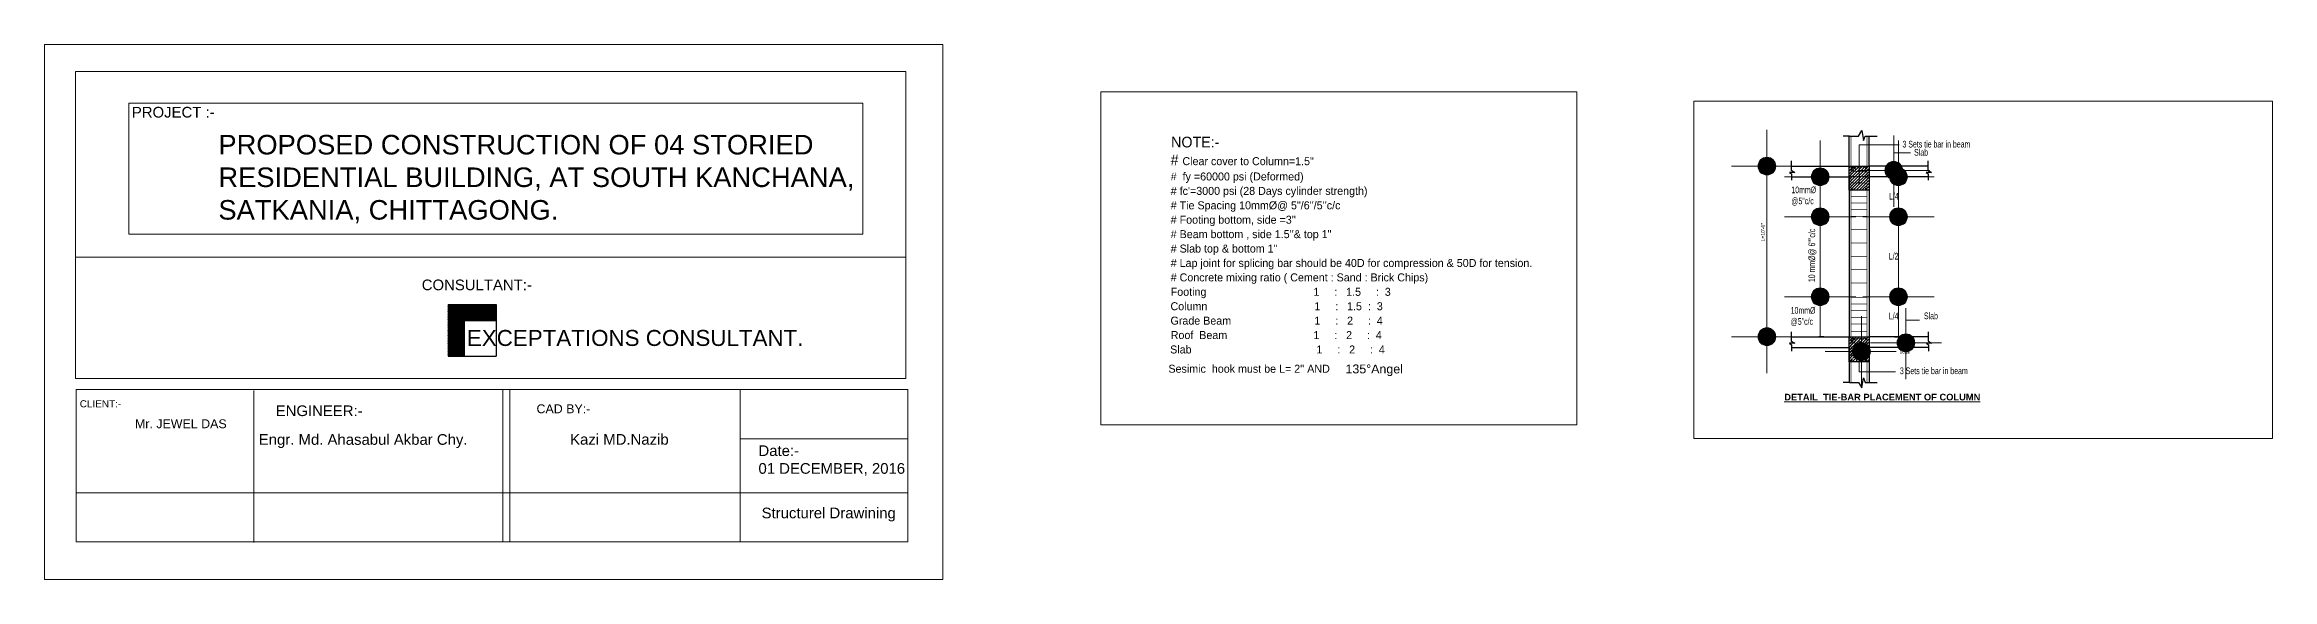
# Model space of a CAD drawing. Header units: inches. Extents: x -163735 to 106394, y -4543 to 35159.
# Drawn here: x -55982 to -53476, y 15004 to 15606 of the extents above; entities that cross this region are included whole.
import ezdxf

# ---------------------------------------------------------------- set-up
doc = ezdxf.new("R2010")
doc.units = ezdxf.units.IN
doc.header["$MEASUREMENT"] = 0
doc.layers.add('co', color=1, linetype='Continuous')
for name, color, linetype, lineweight in [('column', 50, 'Continuous', 30), ('Concrete outline', 7, 'Continuous', 30), ('DIM-1', 8, 'Continuous', 15), ('Dimen', 252, 'Continuous', 13), ('Dimenson', 16, 'Continuous', 9), ('HATCH-WALL', 8, 'Continuous', 13), ('Rod', 32, 'Continuous', 40), ('SLAB ROD', 26, 'Continuous', 30), ('Text', 34, 'Continuous', 25), ('TEXT_TITLE BOX', 7, 'Continuous', 13), ('wall', 7, 'Continuous', 15)]:
    doc.layers.add(name, color=color, linetype=linetype, lineweight=lineweight)
doc.styles.add('ARIAL', font='arial.ttf')
doc.styles.add('CTG', font='framd.ttf', dxfattribs={"height": 12})
doc.styles.add('ROMAND', font='ARIALN.TTF', dxfattribs={"height": 9})
doc.styles.add('RS6', font='times.ttf', dxfattribs={"width": 0.6})
doc.styles.get("Standard").update_dxf_attribs({"font": 'times.ttf'})
doc.styles.add('style1', font='swissbo.ttf')
doc.dimstyles.new('DIM-1', dxfattribs={"dimtxt": 8, "dimasz": 1, "dimexe": 5, "dimexo": 3, "dimgap": 0.09, "dimtad": 1, "dimdec": 0, "dimzin": 0, "dimdsep": 46, "dimlunit": 4, "dimtxsty": 'Standard', "dimblk": 'DIM-1', "dimcen": 0.09, "dimdle": 5, "dimse1": 1, "dimse2": 1, "dimclrd": 256, "dimclre": 256, "dimadec": 0, "dimazin": 0, "dimtfac": 1, "dimtdec": 0, "dimtofl": 0, "dimtmove": 0, "dimatfit": 3, "dimldrblk": 'DIM-1', "dimfxl": 1, "dimtolj": 1, "dimtzin": 0, "dimlwd": -1, "dimarcsym": 0})

# ---------------------------------------------------------------- blocks, each defined once
blk = doc.blocks.new('DIM-1')
at = {"layer": 'DIM-1', "linetype": 'ByBlock', "lineweight": 9, "ltscale": 12000}
h = blk.add_hatch(color=256, dxfattribs=at)
h.paths.add_polyline_path([(1, 0, 0.4142135623730951), (0, 1), (0, 0)])
h.paths.add_polyline_path([(0, 0), (0, 1, 0.4142135623730951), (-1, 0)])
h.paths.add_polyline_path([(-1, 0, 0.4142135623730951), (0, -1), (0, 0)])
h.paths.add_polyline_path([(0, 0), (0, -1, 0.4142135623730951), (1, 0)])
blk.add_hatch(color=256, dxfattribs=at).paths.add_polyline_path([(-1, 0, 0.4142135623730951), (0, -1), (0, 0)])
for p, q in [((0, -4), (0, 4)), ((4.089287767536007, 0), (-3.910712232463993, 0))]:
    blk.add_line(p, q, dxfattribs=at)
blk.add_circle((0, 0), 1, dxfattribs=at)

msp = doc.modelspace()

# ---------------------------------------------------------------- hatches: boundary and pattern name
h = msp.add_hatch()
h.set_pattern_fill('NET3', color=256, scale=12, angle=-1.272221872585407e-14, style=0)
h.set_pattern_definition([(360, (-149716.0753832906, -6575.094121284783), (3.673819061467132e-16, 1.5), []), (59.99999999999997, (-149716.0753832906, -6575.094121284783), (-1.299038105676658, 0.7500000000000003), []), (120, (-149716.0753832906, -6575.094121284783), (-1.299038105676658, -0.7499999999999993), [])])
h.paths.add_polyline_path([(-55474.16640160978, 15313.61170403659), (-55528.16640160978, 15313.61170403659), (-55528.16640160978, 15255.46187229455), (-55510.16640160978, 15255.46187229455), (-55510.16640160978, 15295.61170403659), (-55474.16640160978, 15295.61170403659)])
at = {"layer": 'HATCH-WALL'}
h = msp.add_hatch(dxfattribs=at)
h.set_pattern_fill('ANSI31', color=256, scale=18.75, angle=-1.272221872585407e-14, style=0)
h.set_pattern_definition([(44.99999999999999, (-65797.74475082709, 8835.738612301026), (-1.65728151840597, 1.657281518405971), [])])
h.paths.add_polyline_path([(-53941.28231650946, 15463.39303678007, -0.4234768809878725), (-53940.84161127017, 15463.70270318508), (-53940.84914265911, 15468.40000802498), (-53950.02136707766, 15468.40000802498), (-53950.02136707766, 15463.39303678007)])
h.paths.add_polyline_path([(-53949.0207607927, 15466.90216585141, -1), (-53947.7422067302, 15466.90216585141, -1)], flags=16)
h.paths.add_polyline_path([(-53932.02136707766, 15463.39303678007), (-53932.02136707766, 15468.40000802498), (-53940.84914265911, 15468.40000802498), (-53940.84161127017, 15463.70270318508, -0.3162029788239944), (-53940.54155580833, 15463.39303678007)])
h.paths.add_polyline_path([(-53934.57623406104, 15467.44040968065, -1), (-53933.29767999855, 15467.44040968065, -1)], flags=16)
h.paths.add_polyline_path([(-53932.02136707766, 15468.40000802498), (-53932.02136707766, 15469.27371845752), (-53940.85054351627, 15469.27371845752), (-53940.84914265911, 15468.40000802498)])
h.paths.add_polyline_path([(-53940.84914265911, 15468.40000802498), (-53940.85054351627, 15469.27371845752), (-53950.02136707766, 15469.27371845752), (-53950.02136707766, 15468.40000802498)])
h.paths.add_polyline_path([(-53952.27136707766, 15442.12490377536), (-53950.02136707766, 15442.12490377536), (-53950.02136707766, 15469.27371845752), (-53952.27136707766, 15469.27371845752)])
h.paths.add_polyline_path([(-53932.02136707766, 15442.12490377536), (-53932.02136707766, 15442.80999941329), (-53950.02136707766, 15442.80999941329), (-53950.02136707766, 15442.12490377536)])
h.paths.add_polyline_path([(-53932.02136707766, 15442.80999941329), (-53932.02136707766, 15450.30999941329), (-53940.44618773794, 15450.30999941329, -1.079534592399445), (-53941.19399676876, 15450.30999941329), (-53950.02136707766, 15450.30999941329), (-53950.02136707766, 15442.80999941329)])
h.paths.add_polyline_path([(-53947.73770935902, 15444.075054613, -1), (-53949.01626342151, 15444.075054613, -1)], flags=16)
h.paths.add_polyline_path([(-53932.83857796322, 15444.07502468442, 1), (-53934.11713202571, 15444.07502468442, 1)], flags=16)
h.paths.add_polyline_path([(-53929.77136707766, 15469.27371845752), (-53932.02136707766, 15469.27371845752), (-53932.02136707766, 15442.12490377536), (-53929.77136707766, 15442.12490377536)])
h.paths.add_polyline_path([(-53932.02136707766, 15457.95606976711), (-53932.02136707766, 15463.39303678007), (-53940.54155580833, 15463.39303678007, -0.03930195875492669), (-53940.5369361589, 15463.33435632407, -0.3590732398468169), (-53940.84043046233, 15462.96623686606), (-53940.83281752579, 15458.21807103908, -0.2755879596620257), (-53940.55180735518, 15457.95606976711)])
h.paths.add_polyline_path([(-53940.55180735518, 15457.95606976711, -0.0707589431842194), (-53940.5369361589, 15457.8515123918, -0.3523336537217983), (-53940.8316424974, 15457.48520933705), (-53940.82069350604, 15450.65635607265, -0.3924560031367276), (-53940.44618773794, 15450.30999941329), (-53932.02136707766, 15450.3099994133), (-53932.02136707766, 15457.95606976711)])
h.paths.add_polyline_path([(-53950.02136707766, 15457.95606976711), (-53950.02136707766, 15450.30999941329), (-53941.19399676876, 15450.30999941329, -0.391531148617562), (-53940.82069350604, 15450.65635607264), (-53940.8316424974, 15457.48520933705, -0.4789249638913852), (-53941.2869361589, 15457.8515123918, -0.0707589431842194), (-53941.27206496261, 15457.95606976711)])
h.paths.add_polyline_path([(-53950.02136707766, 15463.39303678007), (-53950.02136707766, 15457.95606976711), (-53941.27206496261, 15457.95606976711, -0.3938610538279221), (-53940.83281752579, 15458.21807103908), (-53940.84043046233, 15462.96623686606, -0.4715910381881465), (-53941.2869361589, 15463.33435632407, -0.03930195875492669), (-53941.28231650946, 15463.39303678007)])
h = msp.add_hatch(dxfattribs=at)
h.set_pattern_fill('ANSI31', color=256, scale=18.75, angle=-1.272221872585407e-14, style=0)
h.set_pattern_definition([(44.99999999999999, (-65797.74475082709, 8643.738612301026), (-1.65728151840597, 1.657281518405971), [])])
h.paths.add_polyline_path([(-53941.28231650946, 15271.39303678007, -0.4234768809878725), (-53940.84161127017, 15271.70270318508), (-53940.84914265911, 15276.40000802498), (-53950.02136707766, 15276.40000802498), (-53950.02136707766, 15271.39303678007)])
h.paths.add_polyline_path([(-53949.0207607927, 15274.90216585141, -1), (-53947.7422067302, 15274.90216585141, -1)], flags=16)
h.paths.add_polyline_path([(-53932.02136707766, 15271.39303678007), (-53932.02136707766, 15276.40000802498), (-53940.84914265911, 15276.40000802498), (-53940.84161127017, 15271.70270318508, -0.3162029788239944), (-53940.54155580833, 15271.39303678007)])
h.paths.add_polyline_path([(-53934.57623406104, 15275.44040968065, -1), (-53933.29767999855, 15275.44040968065, -1)], flags=16)
h.paths.add_polyline_path([(-53932.02136707766, 15276.40000802498), (-53932.02136707766, 15277.27371845752), (-53940.85054351627, 15277.27371845752), (-53940.84914265911, 15276.40000802498)])
h.paths.add_polyline_path([(-53940.84914265911, 15276.40000802498), (-53940.85054351627, 15277.27371845752), (-53950.02136707766, 15277.27371845752), (-53950.02136707766, 15276.40000802498)])
h.paths.add_polyline_path([(-53952.27136707766, 15250.12490377536), (-53950.02136707766, 15250.12490377536), (-53950.02136707766, 15277.27371845752), (-53952.27136707766, 15277.27371845752)])
h.paths.add_polyline_path([(-53932.02136707766, 15250.12490377536), (-53932.02136707766, 15250.80999941329), (-53950.02136707766, 15250.80999941329), (-53950.02136707766, 15250.12490377536)])
h.paths.add_polyline_path([(-53932.02136707766, 15250.80999941329), (-53932.02136707766, 15258.30999941329), (-53940.44618773794, 15258.30999941329, -1.079534592399445), (-53941.19399676876, 15258.30999941329), (-53950.02136707766, 15258.30999941329), (-53950.02136707766, 15250.80999941329)])
h.paths.add_polyline_path([(-53947.73770935902, 15252.075054613, -1), (-53949.01626342151, 15252.075054613, -1)], flags=16)
h.paths.add_polyline_path([(-53932.83857796322, 15252.07502468442, 1), (-53934.11713202571, 15252.07502468442, 1)], flags=16)
h.paths.add_polyline_path([(-53929.77136707766, 15277.27371845752), (-53932.02136707766, 15277.27371845752), (-53932.02136707766, 15250.12490377536), (-53929.77136707766, 15250.12490377536)])
h.paths.add_polyline_path([(-53932.02136707766, 15265.95606976711), (-53932.02136707766, 15271.39303678007), (-53940.54155580833, 15271.39303678007, -0.03930195875492669), (-53940.5369361589, 15271.33435632407, -0.3590732398468169), (-53940.84043046233, 15270.96623686606), (-53940.83281752579, 15266.21807103908, -0.2755879596620257), (-53940.55180735518, 15265.95606976711)])
h.paths.add_polyline_path([(-53940.55180735518, 15265.95606976711, -0.0707589431842194), (-53940.5369361589, 15265.8515123918, -0.3523336537217983), (-53940.8316424974, 15265.48520933705), (-53940.82069350604, 15258.65635607265, -0.3924560031367276), (-53940.44618773794, 15258.30999941329), (-53932.02136707766, 15258.3099994133), (-53932.02136707766, 15265.95606976711)])
h.paths.add_polyline_path([(-53950.02136707766, 15265.95606976711), (-53950.02136707766, 15258.30999941329), (-53941.19399676876, 15258.30999941329, -0.391531148617562), (-53940.82069350604, 15258.65635607264), (-53940.8316424974, 15265.48520933705, -0.4789249638913852), (-53941.2869361589, 15265.8515123918, -0.0707589431842194), (-53941.27206496261, 15265.95606976711)])
h.paths.add_polyline_path([(-53950.02136707766, 15271.39303678007), (-53950.02136707766, 15265.95606976711), (-53941.27206496261, 15265.95606976711, -0.3938610538279221), (-53940.83281752579, 15266.21807103908), (-53940.84043046233, 15270.96623686606, -0.4715910381881465), (-53941.2869361589, 15271.33435632407, -0.03930195875492669), (-53941.28231650946, 15271.39303678007)])

# ---------------------------------------------------------------- linework, layer by layer
for p, q in [((-55528.16640160978, 15313.61170403659), (-55474.16640160978, 15313.61170403659)), ((-55528.16640160978, 15313.61170403659), (-55528.16640160978, 15255.46187229455)), ((-55474.16640160978, 15313.61170403659), (-55474.16640160978, 15295.61170403659)), ((-55510.16640160978, 15295.61170403659), (-55510.16640160978, 15255.46187229455)), ((-55510.16640160978, 15295.61170403659), (-55474.16640160978, 15295.61170403659)), ((-55474.16640160978, 15295.61170403659), (-55474.16640160978, 15255.46187229455)), ((-55528.16640160978, 15255.46187229455), (-55474.16640160978, 15255.46187229455))]:
    msp.add_line(p, q)
at = {"layer": 'Concrete outline'}
for p, q in [((-53951.85966640704, 15503.15887359681), (-53958.90437425875, 15503.15887359681)), ((-53952.27136707766, 15469.27371845752), (-53952.27136707766, 15503.15887359681)), ((-53951.85966640704, 15503.15887359681), (-53941.8140100483, 15503.15887359681)), ((-53941.8140100483, 15503.15887359681), (-53938.10572364902, 15509.41742060774)), ((-53938.10572364902, 15509.41742060774), (-53936.00973581841, 15498.1460019162)), ((-53936.00973581841, 15498.1460019162), (-53934.23620749576, 15503.15887359681)), ((-53934.23620749576, 15503.15887359681), (-53920.53167120538, 15503.15887359681)), ((-53929.77136707766, 15469.27371845752), (-53929.77136707766, 15503.15887359681)), ((-54013.20622179897, 15462.19036139392), (-54019.13342239974, 15462.19036139392)), ((-54019.13342239974, 15462.19036139392), (-54017.04146942808, 15460.44933288782)), ((-54017.41604260642, 15475.0829902653), (-54017.41604260642, 15464.62780097724)), ((-54017.41604260642, 15469.27371845752), (-53952.27136707766, 15469.27371845752)), ((-54017.41604260642, 15464.62780097724), (-54013.20622179897, 15462.19036139392)), ((-53952.27136707766, 15442.12490377536), (-53952.27136707766, 15469.27371845752)), ((-53952.27136707766, 15469.27371845752), (-53929.77136707766, 15469.27371845752)), ((-53863.76768658262, 15469.27371845752), (-53929.77136707766, 15469.27371845752)), ((-53929.77136707766, 15469.27371845752), (-53929.77136707766, 15442.12490377536)), ((-53865.48506637594, 15462.19036139392), (-53863.39311340428, 15460.44933288782)), ((-53859.55786577518, 15462.19036139392), (-53865.48506637594, 15462.19036139392)), ((-53863.76768658262, 15475.0829902653), (-53863.76768658262, 15464.62780097724)), ((-53863.76768658262, 15464.62780097724), (-53859.55786577518, 15462.19036139392)), ((-54017.04146942808, 15460.44933288782), (-54017.04146942808, 15453.48521940545)), ((-54017.04146942808, 15457.27371845752), (-53952.27136707766, 15457.27371845752)), ((-53980.51126874525, 15457.27371845752), (-53986.13142745678, 15457.27371845752)), ((-53952.27136707766, 15457.27371845752), (-53952.27136707766, 15277.27371845752)), ((-53929.77136707766, 15442.12490377536), (-53952.27136707766, 15442.12490377536)), ((-53863.39311340428, 15457.27371845752), (-53929.77136707766, 15457.27371845752)), ((-53929.77136707766, 15457.27371845752), (-53929.77136707766, 15277.27371845752)), ((-53900.87879943238, 15457.27371845752), (-53895.25864072083, 15457.27371845752)), ((-53863.39311340428, 15460.44933288782), (-53863.39311340428, 15453.48521940545)), ((-54019.13342239974, 15269.86465462398), (-54017.04146942808, 15268.12362611789)), ((-54013.20622179897, 15269.86465462398), (-54019.13342239974, 15269.86465462398)), ((-54017.41604260642, 15282.75728349536), (-54017.41604260642, 15272.30209420731)), ((-54017.41604260642, 15277.27371845752), (-53952.27136707766, 15277.27371845752)), ((-54017.41604260642, 15272.30209420731), (-54013.20622179897, 15269.86465462398)), ((-54017.04146942808, 15268.12362611789), (-54017.04146942808, 15261.15951263553)), ((-54017.04146942808, 15265.27371845752), (-53952.27136707766, 15265.27371845752)), ((-53980.51126874525, 15277.27371845752), (-53986.13142745678, 15277.27371845752)), ((-53952.27136707766, 15248.96734348983), (-53952.27136707766, 15277.27371845752)), ((-53952.27136707766, 15277.27371845752), (-53929.77136707766, 15277.27371845752)), ((-53952.27136707766, 15265.27371845752), (-53952.27136707766, 15225.89518313088)), ((-53863.4898075995, 15277.27371845752), (-53929.77136707766, 15277.27371845752)), ((-53929.77136707766, 15277.27371845752), (-53929.77136707766, 15248.96734348983)), ((-53863.11523442117, 15265.27371845752), (-53929.77136707766, 15265.27371845752)), ((-53929.77136707766, 15265.27371845752), (-53929.77136707766, 15225.89518313088)), ((-53901.26290399251, 15277.27371845752), (-53895.64274528097, 15277.27371845752)), ((-53865.20718739284, 15269.86465462398), (-53863.11523442117, 15268.12362611789)), ((-53859.27998679205, 15269.86465462398), (-53865.20718739284, 15269.86465462398)), ((-53863.4898075995, 15282.75728349536), (-53863.4898075995, 15272.30209420731)), ((-53863.4898075995, 15272.30209420731), (-53859.27998679205, 15269.86465462398)), ((-53863.11523442117, 15268.12362611789), (-53863.11523442117, 15261.15951263553)), ((-53929.77136707766, 15248.96734348983), (-53952.27136707766, 15248.96734348983)), ((-53951.85966640704, 15225.89518313088), (-53958.90437425875, 15225.89518313088)), ((-53951.85966640704, 15225.89518313088), (-53941.8140100483, 15225.89518313088)), ((-53941.8140100483, 15225.89518313088), (-53938.10572364902, 15219.63663611995)), ((-53938.10572364902, 15219.63663611995), (-53936.00973581841, 15230.90805481149)), ((-53936.00973581841, 15230.90805481149), (-53934.23620749576, 15225.89518313088)), ((-53934.23620749576, 15225.89518313088), (-53920.53167120538, 15225.89518313088))]:
    msp.add_line(p, q, dxfattribs=at)
at = {"layer": 'Dimen'}
for p, q in [((-53940.9119361589, 15493.38052251077), (-53895.76991481415, 15493.38052251077)), ((-53940.82009225334, 15450.28135655465), (-53940.9119361589, 15493.38052251077)), ((-54036.57670026486, 15469.27371845752), (-54050.86235792331, 15469.27371845752)), ((-53966.95734856885, 15412.27371845752), (-53993.54237424105, 15412.27371845752)), ((-53980.51126874525, 15412.27371845752), (-53986.13142745678, 15412.27371845752)), ((-53980.45398259735, 15412.27371845752), (-53986.07414130887, 15412.27371845752)), ((-53914.43271960877, 15412.27371845752), (-53887.84769393656, 15412.27371845752)), ((-53900.87879943238, 15412.27371845752), (-53895.25864072084, 15412.27371845752)), ((-53899.37879943238, 15412.27371845752), (-53895.64274528097, 15412.27371845752)), ((-53966.95734856885, 15322.27371845752), (-53993.54237424105, 15322.27371845752)), ((-53980.51126874525, 15322.27371845752), (-53986.13142745678, 15322.27371845752)), ((-53986.0765619531, 15322.27371845752), (-53983.82414130887, 15322.27371845752)), ((-53914.43271960877, 15322.27371845752), (-53887.84769393656, 15322.27371845752)), ((-53901.26290399251, 15322.27371845752), (-53895.64274528097, 15322.27371845752)), ((-53897.51774528097, 15322.27371845752), (-53897.89274528097, 15322.27371845752)), ((-54036.57670026486, 15277.27371845752), (-54050.86235792331, 15277.27371845752)), ((-53940.9119361589, 15274.04404846974), (-53940.9119361589, 15237.59494780813)), ((-53940.9119361589, 15237.59494780813), (-53899.88772703829, 15237.59502187063))]:
    msp.add_line(p, q, dxfattribs=at)
at = {"layer": 'Dimen', "const_width": 1.5}
for points in [[(-53941.2869361589, 15463.33435632407, 1), (-53940.5369361589, 15463.33435632407, 1)], [(-53941.2869361589, 15457.8515123918, 1), (-53940.5369361589, 15457.8515123918, 1)], [(-53941.19509225334, 15450.28135655465, 1), (-53940.44509225334, 15450.28135655465, 1)], [(-53941.2869361589, 15270.13437391562, 1), (-53940.5369361589, 15270.13437391562, 1)], [(-53941.2869361589, 15263.78027935396, 1), (-53940.5369361589, 15263.78027935396, 1)], [(-53941.2869361589, 15256.73177850875, 1), (-53940.5369361589, 15256.73177850875, 1)]]:
    msp.add_lwpolyline(points, format="xyb", close=True, dxfattribs=at)
at = {"layer": 'Dimenson', "color": 4, "linetype": 'ByBlock'}
for p, q in [((-54793.88138158206, 15552.75985607176), (-54258.3184984356, 15552.75985607176)), ((-54793.88138158206, 15177.94977301382), (-54793.88138158206, 15552.75985607176)), ((-54258.3184984356, 15552.75985607176), (-54258.3184984356, 15177.94977301382)), ((-54258.3184984356, 15177.94977301382), (-54793.88138158206, 15177.94977301382))]:
    msp.add_line(p, q, dxfattribs=at)
msp.add_lwpolyline([(-54126.8883088498, 15542.30874329298), (-53476.08821926685, 15542.30874329298), (-53476.08821926685, 15162.80104170869), (-54126.8883088498, 15162.80104170869)], close=True, dxfattribs=at)
at = {"layer": 'Rod', "const_width": 1.5}
for points in [[(-53949.18066841568, 15467.13039436335, 1), (-53948.43066841568, 15467.13039436335, 1)], [(-53933.67487666845, 15467.13802821066, 1), (-53932.92487666845, 15467.13802821066, 1)], [(-53949.04051458852, 15444.04302656701, 1), (-53948.29051458852, 15444.04302656701, 1)], [(-53933.60466795042, 15444.02853976199, 1), (-53932.85466795042, 15444.02853976199, 1)], [(-53949.24069238055, 15274.11812248971, 1), (-53948.49069238055, 15274.11812248971, 1)], [(-53933.82774841071, 15274.20452627409, 1), (-53933.07774841071, 15274.20452627409, 1)], [(-53949.12653363567, 15250.77678699813, 1), (-53948.37653363567, 15250.77678699813, 1)], [(-53933.65648596216, 15250.83914127785, 1), (-53932.90648596216, 15250.83914127785, 1)]]:
    msp.add_lwpolyline(points, format="xyb", close=True, dxfattribs=at)
at = {"layer": 'Rod', "const_width": 0.75}
msp.add_lwpolyline([(-53950.02136707766, 15249.57411600673), (-53932.02136707766, 15249.57411600673)], dxfattribs=at)
at = {"layer": 'SLAB ROD'}
for p, q in [((-53946.14338471196, 15462.94963715477), (-53949.91811044446, 15465.55295156131)), ((-53944.12571136635, 15465.2334746662), (-53948.26303136122, 15468.40923031617)), ((-53946.14338471196, 15270.16559379306), (-53949.91811044446, 15272.7689081996)), ((-53944.12571136635, 15272.4494313045), (-53948.26303136122, 15275.62518695447))]:
    msp.add_line(p, q, dxfattribs=at)
for points, const_width in [([(-53950.02136707766, 15503.15887359681), (-53950.02136707766, 15225.89518313088)], 0.75), ([(-53932.02136707766, 15503.15887359681), (-53932.02136707766, 15225.89518313088)], 0.75), ([(-53950.02136707766, 15468.40000802498), (-53932.02136707766, 15468.40000802498)], 0.75), ([(-53950.02136707766, 15463.39303678007), (-53932.02136707766, 15463.39303678007)], 0.75), ([(-53950.02136707766, 15457.95606976711), (-53932.02136707766, 15457.95606976711)], 0.75), ([(-53950.02136707766, 15450.30999941329), (-53932.02136707766, 15450.30999941329)], 0.75), ([(-53950.02136707766, 15442.80999941329), (-53932.02136707766, 15442.80999941329)], 0.75), ([(-53950.02136707766, 15435.30999941329), (-53932.02136707766, 15435.30999941329)], 0.75), ([(-53950.02136707766, 15427.80999941329), (-53932.02136707766, 15427.80999941329)], 0.75), ([(-53950.02136707766, 15420.30999941329), (-53932.02136707766, 15420.30999941329)], 0.75), ([(-53950.02136707766, 15412.80999941329), (-53932.02136707766, 15412.80999941329)], 0.75), ([(-53950.02136707766, 15397.80999941329), (-53932.02136707766, 15397.80999941329)], 0.75), ([(-53950.02136707766, 15382.80999941329), (-53932.02136707766, 15382.80999941329)], 0.75), ([(-53950.02136707766, 15367.80999941329), (-53932.02136707766, 15367.80999941329)], 0.75), ([(-53950.02136707766, 15352.80999941329), (-53932.02136707766, 15352.80999941329)], 0.75), ([(-53950.02136707766, 15337.80999941329), (-53932.02136707766, 15337.80999941329)], 0.75), ([(-53950.02136707766, 15321.73743750174), (-53932.02136707766, 15321.73743750174)], 0.75), ([(-53950.02136707766, 15314.23743750174), (-53932.02136707766, 15314.23743750174)], 0.75), ([(-53950.02136707766, 15306.73743750174), (-53932.02136707766, 15306.73743750174)], 0.75), ([(-53950.02136707766, 15299.23743750174), (-53932.02136707766, 15299.23743750174)], 0.75), ([(-53950.02136707766, 15291.68765618978), (-53932.02136707766, 15291.68765618978)], 0.75), ([(-53950.02136707766, 15283.19419710669), (-53932.02136707766, 15283.19419710669)], 0.75), ([(-53950.02136707766, 15275.35548374135), (-53932.02136707766, 15275.35548374135)], 0.75), ([(-53950.02136707766, 15270.1571533735), (-53932.02136707766, 15270.1571533735)], 0.75), ([(-53949.83301933979, 15263.6683906172), (-53931.83301933979, 15263.6683906172)], 0.75), ([(-53950.02136707766, 15256.70441163638), (-53932.02136707766, 15256.70441163638)], 0.75), ([(-53950.02136707766, 15249.57411600673), (-53932.02136707766, 15249.57411600673)], 0.375)]:
    msp.add_lwpolyline(points, dxfattribs=dict(at, const_width=const_width))
at = {"layer": 'wall', "color": 251}
for p, q in [((-55887.12393182516, 15540.18044414371), (-55887.12393182516, 15392.65423043817)), ((-55887.12393182516, 15540.18044414371), (-55061.44556225836, 15540.18044414371)), ((-55061.44556225836, 15540.18044414371), (-55061.44556225836, 15392.65423043817)), ((-55887.12393182516, 15392.65423043817), (-55061.44556225836, 15392.65423043817)), ((-55947.03350716829, 15366.78932666779), (-55013.35375937819, 15366.78932666779)), ((-55947.03350716829, 15366.78932666779), (-55947.03350716829, 15230.38390296698)), ((-55013.3537593782, 15366.78932666779), (-55013.35375937819, 15230.38390296698)), ((-55947.03350716829, 15230.38390296698), (-55013.35375937819, 15230.38390296698)), ((-55946.31087741256, 15217.78390296549), (-55011.14548145235, 15217.78390296549)), ((-55746.78818421066, 15216.78390296549), (-55746.78818421066, 15045.54085072875)), ((-55466.68542658538, 15217.78390296549), (-55466.68542658538, 15046.54085072875)), ((-55458.66517636552, 15217.78390296549), (-55458.66517636552, 15046.54085072875)), ((-55199.40205218643, 15217.78390296549), (-55199.40205218643, 15046.54085072875)), ((-55199.40205218643, 15162.32769047469), (-55011.14548145235, 15162.32769047469)), ((-55946.31087741256, 15101.37761605531), (-55011.14548145235, 15101.37761605531)), ((-55946.31087741256, 15093.35518979281), (-55946.31087741256, 15046.54085072875)), ((-55011.14548145235, 15093.35518979281), (-55011.14548145235, 15046.54085072875)), ((-55946.31087741256, 15046.54085072875), (-55011.14548145235, 15046.54085072875))]:
    msp.add_line(p, q, dxfattribs=at)
msp.add_lwpolyline([(-55982, 15606.16107607633), (-54971.55967070162, 15606.16107607633), (-54971.55967070162, 15004), (-55982, 15004)], close=True, dxfattribs=at)
for points in [[(-55013.35375937819, 15366.78932666779), (-55013.35375937819, 15575.81042014807), (-55947.03350716829, 15575.81042014807), (-55947.03350716829, 15366.78932666779)], [(-55946.31087741256, 15093.35518979281), (-55946.31087741256, 15217.78390296549)], [(-55011.14548145235, 15217.78390296549), (-55011.14548145235, 15093.35518979281)]]:
    msp.add_lwpolyline(points, dxfattribs=at)

# ---------------------------------------------------------------- texts
at = {"linetype": 'ByBlock', "style": 'CTG'}
for s, height, p in [('NOTE:-', 12, (-54714.84705142808, 15490.35245254848)), ('# ', 12, (-54715.40076447782, 15470.35245254848)), ('#  fy =60000 psi (Deformed)', 9, (-54715.3207356386, 15453.12534368042)), ('Clear cover to Column=1.5"', 9, (-54702.11165128388, 15470.35245254848)), ("# fc'=3000 psi (28 Days cylinder strength)", 9, (-54715.3207356386, 15436.89823481236)), ('# Tie Spacing 10mm%%C@ 5"/6\'\'/5\'\'c/c', 9, (-54715.3207356386, 15420.6711259443)), ("# Footing bottom, side =3''", 9, (-54715.3207356386, 15404.44401707624)), ('# Beam bottom , side 1.5\'\'& top 1"', 9, (-54715.3207356386, 15388.21690820818)), ("# Slab top & bottom 1''", 9, (-54715.3207356386, 15371.98979934012)), ('# Lap joint for splicing bar should be 40D for compression & 50D for tension.', 9, (-54715.3207356386, 15355.75620164725)), ('# Concrete mixing ratio ( Cement : Sand : Brick Chips)', 9, (-54715.3207356386, 15339.52909277919)), ('Column                                    1     :   1.5  :  3', 9, (-54715.56082215626, 15307.07487504307)), ('Footing                                    1     :   1.5     :  3', 9, (-54715.29478033939, 15323.30198391113)), ('Grade Beam                            1     :   2     :  4', 9, (-54715.54784450665, 15290.84776617501)), ('Slab                                          1     :   2     :  4', 9, (-54715.91121869556, 15258.40652608849)), ('Roof  Beam                             1     :   2     :  4', 9, (-54715.30775798899, 15274.63363495655)), ("Sesimic  hook must be L= 2'' AND ", 9, (-54717.87567154464, 15236.72101584963))]:
    msp.add_text(s, height=height, dxfattribs=at).set_placement(p)
at = {"char_height": 12, "width": 2779.560145340565, "attachment_point": 1}
for s, insert in [('{\\f@Arial Unicode MS|b0|i0|c0|p34;PROJECT :-}', (-55883.80913437903, 15535.96939469129)), ('{\\f@Arial Unicode MS|b0|i0|c0|p34;    CONSULTANT:-\\P}          ', (-55576.37909327447, 15341.61134763062))]:
    msp.add_mtext(s, dxfattribs=dict(at, insert=insert))
at = {"color": 5, "lineweight": 15, "insert": (-55722.02339513972, 15199.92711342871), "char_height": 12, "width": 113.7438218303853, "attachment_point": 1, "style": 'ARIAL'}
msp.add_mtext('\\pt129.9;ENGINEER:-', dxfattribs=at)
at = {"layer": 'co', "insert": (-55506.95440153778, 15284.86057620496), "char_height": 18, "width": 576.5072175424575, "attachment_point": 1}
msp.add_mtext('{\\f@Arial Unicode MS|b0|i0|c0|p34;EXCEPTATIONS CONSULTANT.}', dxfattribs=at)
at = {"layer": 'column', "color": 5, "char_height": 12, "width": 1085.325648906772, "attachment_point": 1, "style": 'ARIAL'}
for s, insert in [('{\\H0.6667x;CLIENT:-}\\P  ', (-55942.40492327511, 15205.7664661957)), ('Date:- \\P01 DECEMBER, 2016', (-55178.98208275065, 15154.98468404263)), ('Structurel Drawining', (-55175.4619467631, 15084.88155640662))]:
    msp.add_mtext(s, dxfattribs=dict(at, insert=insert))
at = {"layer": 'Text', "insert": (-54051.23664398512, 15384.5187275458), "char_height": 4.05, "attachment_point": 1, "rotation": 90, "style": 'ARIAL'}
msp.add_mtext('\\A1;{\\C0;L=10\'-0"}', dxfattribs=at)
at = {"layer": 'TEXT_TITLE BOX', "attachment_point": 4, "style": 'RS6'}
for s, insert, char_height in [('{\\fArial|b0|i0|c0|p34;3 Sets tie bar in beam}', (-53892.21412107609, 15493.94333032796), 7.5), ('{\\fArial|b0|i0|c0|p34;Slab}', (-53879.15387011944, 15484.79800152312), 7.5), ('{\\fArial|b0|i0|c0|p34;10mm%%C\\P@5"c/c}', (-54017.21924462733, 15435.57449345994), 7.5), ('\\A1;{\\fArial|b0|i0|c0|p34;L/4}', (-53907.2580162315, 15435.3648528854), 7.5), ('\\A1;{\\fArial|b0|i0|c0|p34;L/2}', (-53907.64212079163, 15367.8648528854), 7.5), ('{\\fArial|b0|i0|c0|p34;10mm%%C\\P@5"c/c}', (-54018.00013615076, 15299.92515785349), 7.5), ('\\A1;{\\fArial|b0|i0|c0|p34;L/4}', (-53907.64212079163, 15300.3648528854), 7.5), ('{\\fArial|b0|i0|c0|p34;Slab}', (-53868.07280642471, 15300.70959990595), 7.5), ('{\\fArial|b0|i0|c0|p34;beam}', (-53895.09407629026, 15260.5190180163), 4.5), ('{\\fArial|b0|i0|c0|p34;3 Sets tie bar in beam}', (-53895.09407629026, 15238.82786815646), 7.5)]:
    msp.add_mtext(s, dxfattribs=dict(at, insert=insert, char_height=char_height))
at = {"layer": 'TEXT_TITLE BOX', "insert": (-53993.46197776993, 15338.63550477169), "char_height": 7.5, "attachment_point": 4, "rotation": 90, "style": 'RS6'}
msp.add_mtext('\\A1;{\\fArial|b0|i0|c0|p34;10 mm%%C@ 6""c/c}', dxfattribs=at)
at = {"layer": 'TEXT_TITLE BOX', "insert": (-54025.23370543997, 15213.046623634), "char_height": 7.5, "width": 278.8490395789886, "attachment_point": 1, "style": 'ROMAND'}
msp.add_mtext('{\\fArial|b1|i0|c0|p34;\\LDETAIL  TIE-BAR PLACEMENT OF COLUMN }', dxfattribs=at)
at = {"layer": 'wall', "color": 4, "insert": (-55786.47682623565, 15504.42575372756), "char_height": 22, "width": 990.1288301793927, "attachment_point": 1}
msp.add_mtext('\\pt1289;{\\fArial|b0|i0|c0|p34;PROPOSED CONSTRUCTION OF 04 STORIED\\PRESIDENTIAL BUILDING, AT SOUTH KANCHANA,  \\PSATKANIA, CHITTAGONG.}', dxfattribs=at)
at = {"layer": 'wall', "color": 0, "linetype": 'ByBlock', "insert": (-54518.71480257704, 15245.98361590564), "char_height": 10, "width": 40.99416423193179, "attachment_point": 1, "style": 'style1'}
msp.add_mtext('{\\fArial|b0|i0|c0|p34;135%%DAngel}', dxfattribs=at)
at = {"layer": 'wall', "width": 323.8041131634219, "attachment_point": 1, "style": 'ARIAL'}
for s, insert, char_height in [('{\\C5;CAD BY:-}', (-55428.65659486875, 15201.12893690914), 10), ('{\\C6; Engr. Md. Ahasabul Akbar Chy.}', (-55745.69429423683, 15167.57813305189), 12), ('{\\C6; Kazi MD.Nazib}', (-55395.50324682146, 15167.69691530594), 12)]:
    msp.add_mtext(s, dxfattribs=dict(at, insert=insert, char_height=char_height))
at = {"layer": 'wall', "color": 1, "insert": (-55828.74195818411, 15184.29736512247), "char_height": 10, "width": 216.3086511773375, "attachment_point": 2}
msp.add_mtext('{\\fArial|b0|i0|c0|p34;\\C5;Mr. JEWEL DAS}', dxfattribs=at)

# ---------------------------------------------------------------- leaders
at = {"layer": 'Dimen'}
for points, override in [([(-54044.66127569869, 15469.27371845752), (-54044.66127569869, 15403.33078225735)], {"dimasz": 10, "dimgap": 3, "dimtad": 0}), ([(-53902.01383940088, 15464.5254898307), (-53902.01383940088, 15484.2618558543), (-53883.06710259676, 15484.2618558543)], {"dimasz": 10, "dimgap": 3, "dimtad": 0}), ([(-53984.76108873739, 15457.27371845752), (-53984.76108873739, 15433.63862385904)], {"dimasz": 10, "dimgap": 3, "dimtad": 0}), ([(-53896.75178231932, 15457.27371845752), (-53896.75178231932, 15433.63862385904)], {"dimasz": 10, "dimgap": 3, "dimtad": 0}), ([(-53984.76108873739, 15412.27371845752), (-53984.76108873739, 15433.63862385904)], {"dimasz": 10, "dimgap": 3, "dimtad": 0}), ([(-53984.76108873739, 15412.27371845752), (-53984.76108873739, 15388.0810395748)], {"dimasz": 10, "dimgap": 3, "dimtad": 0}), ([(-53896.75178231932, 15412.27371845752), (-53896.75178231932, 15433.63862385904)], {"dimasz": 10, "dimgap": 3, "dimtad": 0}), ([(-53896.75178231932, 15412.27371845752), (-53896.75178231932, 15388.0810395748)], {"dimasz": 10, "dimgap": 3, "dimtad": 0}), ([(-54044.66127569869, 15277.27371845752), (-54044.66127569869, 15403.33078225735)], {"dimasz": 10, "dimgap": 3, "dimtad": 0}), ([(-53984.76108873739, 15322.27371845752), (-53984.76108873739, 15388.0810395748)], {"dimasz": 10, "dimgap": 3, "dimtad": 0}), ([(-53896.75178231932, 15322.27371845752), (-53896.75178231932, 15388.0810395748)], {"dimasz": 10, "dimgap": 3, "dimtad": 0}), ([(-53984.76108873739, 15322.27371845752), (-53984.76108873739, 15277.27371845752)], {"dimasz": 10, "dimgap": 3, "dimtad": 0}), ([(-53896.75178231932, 15322.27371845752), (-53896.75178231932, 15277.27371845752)], {"dimasz": 10, "dimgap": 3, "dimtad": 0}), ([(-53888.37199856526, 15270.46039707785), (-53888.37199856526, 15296.04286125955), (-53873.0646694427, 15296.04286125955)], {"dimscale": 1, "dimasz": 10, "dimgap": 3, "dimtad": 0}), ([(-53938.36726940468, 15260.44137584379), (-53899.56022674062, 15260.44137584379)], {"dimasz": 10, "dimgap": 3, "dimtad": 0})]:
    msp.add_leader(points, dimstyle='DIM-1', override=override, dxfattribs=at)

doc.saveas('drawing.dxf')
